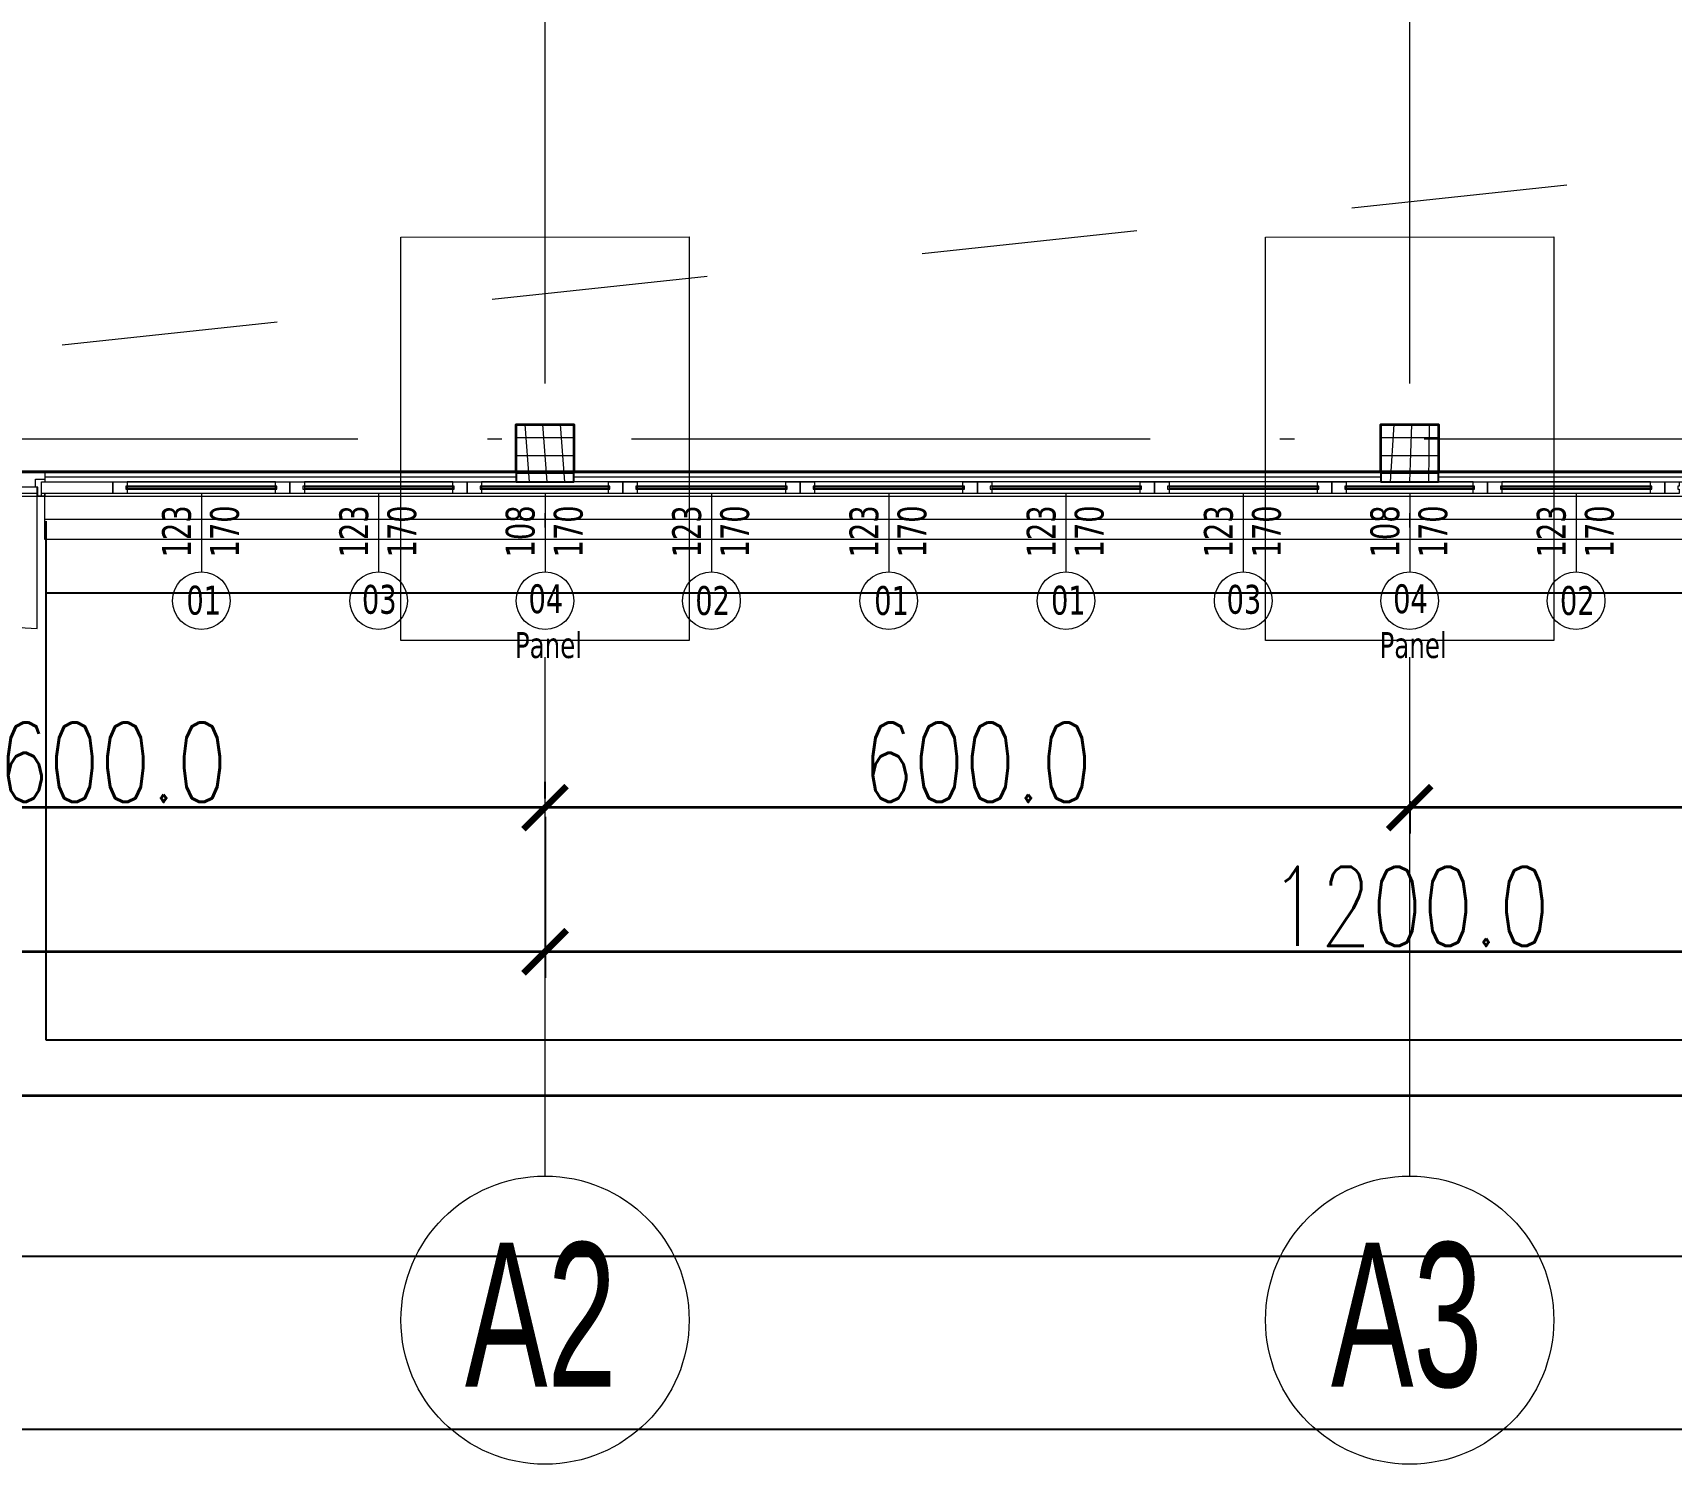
# Model space of a CAD drawing. Extents: x 6529560 to 6558080, y 5579316 to 5588131.
# Drawn here: x 6543525.73 to 6543537.1, y 5579499.85 to 5579509.79 of the extents above; entities that cross this region are included whole.
import ezdxf

# ---------------------------------------------------------------- set-up
doc = ezdxf.new("R2010")
doc.units = 0
doc.header["$MEASUREMENT"] = 0
doc.header["$PDSIZE"] = -5
for name, pattern in [('0.5_0.5', [1, 0.5, -0.5]), ('ACAD_ISO10W100', [18, 12, -3, 0, -3]), ('GR_SOLID', [0])]:
    doc.linetypes.add(name, pattern=pattern)
doc.layers.get('0').update_dxf_attribs({"color": 2, "linetype": 'CONTINUOUS', "lineweight": 5})
doc.layers.get('Defpoints').update_dxf_attribs({"linetype": 'CONTINUOUS'})
for name, color, linetype, lineweight in [('arch_droga', 1, 'CONTINUOUS', 25), ('arch_drzwi i okna', 4, 'CONTINUOUS', 15), ('arch_drzwi i okna_znaczniki', 130, 'CONTINUOUS', 9), ('arch_fundamenty na rzucie', 3, 'CONTINUOUS', 15), ('arch_osie', 181, 'CONTINUOUS', 5), ('arch_powierzchnia', 6, 'CONTINUOUS', 35), ('arch_sciany dzialowe cienkie na hali', 52, 'CONTINUOUS', 15), ('arch_sciany zewnętrzne', 94, 'CONTINUOUS', 18), ('arch_slupy wypelnienie', 9, 'CONTINUOUS', 13), ('arch_słupy', 8, 'CONTINUOUS', 25), ('arch_urządzenia sanitarne', 4, 'GR_SOLID', 13), ('arch_wymiary', 2, 'CONTINUOUS', 13)]:
    doc.layers.add(name, color=color, linetype=linetype, lineweight=lineweight)
doc.layers.add('arch_osie opisy', color=1, linetype='CONTINUOUS')
doc.styles.get("Standard").update_dxf_attribs({"font": 'arial.ttf', "width": 0.75})
doc.styles.add('styl1', font='romans.shx', dxfattribs={"width": 0.75})
doc.styles.add('TABELKA', font='tahoma.ttf', dxfattribs={"width": 0.8})
doc.dimstyles.new('wymiary hala', dxfattribs={"dimtxt": 0.55, "dimasz": 0.3, "dimexe": 0.18, "dimexo": 0.0625, "dimgap": 0.04, "dimtad": 1, "dimtoh": 1, "dimdec": 1, "dimlfac": 100, "dimzin": 0, "dimdsep": 46, "dimtxsty": 'styl1', "dimblk": 'ARCHTICK', "dimcen": 0.09, "dimadec": 0, "dimazin": 0, "dimtfac": 1, "dimtdec": 1, "dimtofl": 0, "dimtmove": 0, "dimatfit": 3, "dimldrblk": 'ARCHTICK', "dimfxl": 1, "dimtolj": 1, "dimtzin": 0, "dimarcsym": 0})
pattern_1 = [(270, (-6543688.969563113, -5579518.520169346), (0.125, 0), []), (0, (-6543688.969563113, -5579518.520169346), (0, 0.125), [])]

# ---------------------------------------------------------------- blocks, each defined once
blk = doc.blocks.new('ZT_z_opisami')
at = {"layer": 'arch_droga', "color": 7, "linetype": 'Continuous'}
for p, q in [((6540847.640312054, 5579428.951620651, 0.0350688814778133), (6540847.640311853, 5579425.35162065)), ((6540869.640312017, 5579428.451619423), (6540847.640312026, 5579428.451620653)), ((6540847.640311855, 5579425.35162065), (6540869.640311842, 5579425.35161942)), ((6540837.045303893, 5579423.851621242), (6540897.047743977, 5579423.851617887)), ((6540817.395303823, 5579422.65162234), (6540897.047743913, 5579422.651617886))]:
    blk.add_line(p, q, dxfattribs=at)
blk = doc.blocks.new('_ArchTick')
at = {"color": 0, "linetype": 'ByBlock', "const_width": 0.15}
blk.add_lwpolyline([(-0.5, -0.5), (0.5, 0.5)], dxfattribs=at)
blk = doc.blocks.new('*D117')
at = {"layer": 'arch_wymiary', "color": 0, "lineweight": -2, "transparency": 16777216}
for p, q in [((6543517.282235058, 5579504.347680096), (6543517.282235058, 5579502.230169278)), ((6543625.282235061, 5579504.347669278), (6543625.282235061, 5579502.230169278)), ((6543625.282235061, 5579502.410169278), (6543517.282235058, 5579502.410169278))]:
    blk.add_line(p, q, dxfattribs=at)
at = {"layer": 'Defpoints', "color": 0, "transparency": 16777216}
for p in [(6543517.282235058, 5579504.410180095), (6543625.282235061, 5579504.410169278), (6543517.282235058, 5579502.410169278)]:
    blk.add_point(p, dxfattribs=at)
at = {"layer": 'arch_wymiary', "color": 0, "lineweight": -2, "transparency": 16777216, "xscale": 0.3, "yscale": 0.3, "zscale": 0.3, "rotation": 180}
blk.add_blockref('_ArchTick', (6543517.282235058, 5579502.410169278), dxfattribs=at)
at = {"layer": 'arch_wymiary', "color": 0, "lineweight": -2, "transparency": 16777216, "xscale": 0.3, "yscale": 0.3, "zscale": 0.3}
blk.add_blockref('_ArchTick', (6543625.282235061, 5579502.410169278), dxfattribs=at)
at = {"layer": 'arch_wymiary', "color": 0, "transparency": 16777216, "insert": (6543571.28223506, 5579502.725169278), "char_height": 0.55, "attachment_point": 5, "style": 'styl1'}
blk.add_mtext('\\A1;10800.0', dxfattribs=at)
blk = doc.blocks.new('*D118')
at = {"layer": 'arch_wymiary', "color": 0, "lineweight": -2, "transparency": 16777216}
for p, q in [((6543517.282235058, 5579504.285180096), (6543517.282235058, 5579503.230169279)), ((6543529.28223506, 5579504.347669278), (6543529.28223506, 5579503.230169279)), ((6543517.282235058, 5579503.410169278), (6543529.28223506, 5579503.410169278))]:
    blk.add_line(p, q, dxfattribs=at)
at = {"layer": 'Defpoints', "color": 0, "transparency": 16777216}
for p in [(6543529.28223506, 5579504.410169278), (6543517.282235058, 5579504.347680096), (6543529.28223506, 5579503.410169278)]:
    blk.add_point(p, dxfattribs=at)
at = {"layer": 'arch_wymiary', "color": 0, "lineweight": -2, "transparency": 16777216, "xscale": 0.3, "yscale": 0.3, "zscale": 0.3, "rotation": 180}
blk.add_blockref('_ArchTick', (6543517.282235058, 5579503.410169278), dxfattribs=at)
at = {"layer": 'arch_wymiary', "color": 0, "lineweight": -2, "transparency": 16777216, "xscale": 0.3, "yscale": 0.3, "zscale": 0.3}
blk.add_blockref('_ArchTick', (6543529.28223506, 5579503.410169278), dxfattribs=at)
at = {"layer": 'arch_wymiary', "color": 0, "transparency": 16777216, "insert": (6543523.282235059, 5579503.725169279), "char_height": 0.55, "attachment_point": 5, "style": 'styl1'}
blk.add_mtext('\\A1;1200.0', dxfattribs=at)
blk = doc.blocks.new('*D119')
at = {"layer": 'arch_wymiary', "color": 0, "lineweight": -2, "transparency": 16777216}
for p, q in [((6543529.28223506, 5579504.347669278), (6543529.28223506, 5579503.230169279)), ((6543541.282235062, 5579504.347669278), (6543541.282235062, 5579503.230169279)), ((6543529.28223506, 5579503.410169278), (6543541.282235062, 5579503.410169278))]:
    blk.add_line(p, q, dxfattribs=at)
at = {"layer": 'Defpoints', "color": 0, "transparency": 16777216}
for p in [(6543529.28223506, 5579504.410169278), (6543541.282235062, 5579504.410169278), (6543541.282235062, 5579503.410169278)]:
    blk.add_point(p, dxfattribs=at)
at = {"layer": 'arch_wymiary', "color": 0, "lineweight": -2, "transparency": 16777216, "xscale": 0.3, "yscale": 0.3, "zscale": 0.3, "rotation": 180}
blk.add_blockref('_ArchTick', (6543529.28223506, 5579503.410169278), dxfattribs=at)
at = {"layer": 'arch_wymiary', "color": 0, "lineweight": -2, "transparency": 16777216, "xscale": 0.3, "yscale": 0.3, "zscale": 0.3}
blk.add_blockref('_ArchTick', (6543541.282235062, 5579503.410169278), dxfattribs=at)
at = {"layer": 'arch_wymiary', "color": 0, "transparency": 16777216, "insert": (6543535.282235062, 5579503.725169279), "char_height": 0.55, "attachment_point": 5, "style": 'styl1'}
blk.add_mtext('\\A1;1200.0', dxfattribs=at)
blk = doc.blocks.new('*D128')
at = {"layer": 'arch_wymiary', "color": 0, "lineweight": -2, "transparency": 16777216}
for p, q in [((6543523.282235142, 5579504.472669278), (6543523.282235142, 5579504.590169278)), ((6543529.28223506, 5579504.472669278), (6543529.28223506, 5579504.590169278)), ((6543523.282235142, 5579504.410169278), (6543529.28223506, 5579504.410169278))]:
    blk.add_line(p, q, dxfattribs=at)
at = {"layer": 'Defpoints', "color": 0, "transparency": 16777216}
for p in [(6543523.282235142, 5579504.410169278), (6543529.28223506, 5579504.410169278), (6543529.28223506, 5579504.410169278)]:
    blk.add_point(p, dxfattribs=at)
at = {"layer": 'arch_wymiary', "color": 0, "lineweight": -2, "transparency": 16777216, "xscale": 0.3, "yscale": 0.3, "zscale": 0.3, "rotation": 180}
blk.add_blockref('_ArchTick', (6543523.282235142, 5579504.410169278), dxfattribs=at)
at = {"layer": 'arch_wymiary', "color": 0, "lineweight": -2, "transparency": 16777216, "xscale": 0.3, "yscale": 0.3, "zscale": 0.3}
blk.add_blockref('_ArchTick', (6543529.28223506, 5579504.410169278), dxfattribs=at)
at = {"layer": 'arch_wymiary', "color": 0, "transparency": 16777216, "insert": (6543526.282235101, 5579504.725169279), "char_height": 0.55, "attachment_point": 5, "style": 'styl1'}
blk.add_mtext('\\A1;600.0', dxfattribs=at)
blk = doc.blocks.new('*D129')
at = {"layer": 'arch_wymiary', "color": 0, "lineweight": -2, "transparency": 16777216}
for p, q in [((6543529.28223506, 5579504.472669278), (6543529.28223506, 5579504.590169278)), ((6543529.28223506, 5579504.410169278), (6543535.282235153, 5579504.410169278)), ((6543535.282235153, 5579504.45565828), (6543535.282235153, 5579504.230169278))]:
    blk.add_line(p, q, dxfattribs=at)
at = {"layer": 'Defpoints', "color": 0, "transparency": 16777216}
for p in [(6543535.282235153, 5579504.518158279), (6543529.28223506, 5579504.410169278), (6543535.282235153, 5579504.410169278)]:
    blk.add_point(p, dxfattribs=at)
at = {"layer": 'arch_wymiary', "color": 0, "lineweight": -2, "transparency": 16777216, "xscale": 0.3, "yscale": 0.3, "zscale": 0.3, "rotation": 180}
blk.add_blockref('_ArchTick', (6543529.28223506, 5579504.410169278), dxfattribs=at)
at = {"layer": 'arch_wymiary', "color": 0, "lineweight": -2, "transparency": 16777216, "xscale": 0.3, "yscale": 0.3, "zscale": 0.3}
blk.add_blockref('_ArchTick', (6543535.282235153, 5579504.410169278), dxfattribs=at)
at = {"layer": 'arch_wymiary', "color": 0, "transparency": 16777216, "insert": (6543532.282235106, 5579504.725169279), "char_height": 0.55, "attachment_point": 5, "style": 'styl1'}
blk.add_mtext('\\A1;600.0', dxfattribs=at)
blk = doc.blocks.new('*D130')
at = {"layer": 'arch_wymiary', "color": 0, "lineweight": -2, "transparency": 16777216}
for p, q in [((6543535.282235153, 5579504.45565828), (6543535.282235153, 5579504.230169278)), ((6543535.282235153, 5579504.410169278), (6543541.282235062, 5579504.410169278)), ((6543541.282235062, 5579504.347669278), (6543541.282235062, 5579504.230169278))]:
    blk.add_line(p, q, dxfattribs=at)
at = {"layer": 'Defpoints', "color": 0, "transparency": 16777216}
for p in [(6543535.282235153, 5579504.518158279), (6543541.282235062, 5579504.410169278), (6543541.282235062, 5579504.410169278)]:
    blk.add_point(p, dxfattribs=at)
at = {"layer": 'arch_wymiary', "color": 0, "lineweight": -2, "transparency": 16777216, "xscale": 0.3, "yscale": 0.3, "zscale": 0.3, "rotation": 180}
blk.add_blockref('_ArchTick', (6543535.282235153, 5579504.410169278), dxfattribs=at)
at = {"layer": 'arch_wymiary', "color": 0, "lineweight": -2, "transparency": 16777216, "xscale": 0.3, "yscale": 0.3, "zscale": 0.3}
blk.add_blockref('_ArchTick', (6543541.282235062, 5579504.410169278), dxfattribs=at)
at = {"layer": 'arch_wymiary', "color": 0, "transparency": 16777216, "insert": (6543538.282235107, 5579504.725169279), "char_height": 0.55, "attachment_point": 5, "style": 'styl1'}
blk.add_mtext('\\A1;600.0', dxfattribs=at)
blk = doc.blocks.new('A$C0EAE5FCA')
at = {"layer": 'arch_urządzenia sanitarne'}
h = blk.add_hatch(color=256, dxfattribs=at)
h.dxf.hatch_style = 1
h.paths.add_polyline_path([(0.9949966045096515, 0.6799988271668554), (0.4949966063722968, 0.1799988271668553), (1.494996604509651, 0.1799988271668553)])
for p, q in [((0.0249966038390994, 1.616498827934265, -3.030203955671267), (0.0249966038390994, 1.696500897407531, -10.3548040179542)), ((1.964996605180203, 1.616498827934265, -3.030203955671267), (1.964996604248881, 1.69649776443839, -10.35480403601383))]:
    blk.add_line(p, q)
at = {"layer": 'arch_drzwi i okna', "extrusion": (0, 0, -1)}
for points in [[(3.3946707845e-06, 1.616498827934265), (3.3946707845e-06, 1.59849882684648), (-0.0499966032803059, 1.59849882684648), (-0.0499966032803059, 1.660998825915157), (-0.0649966057389975, 1.660998825915157), (-0.0649966057389975, 1.716500898823142), (3.3946707845e-06, 1.716500898823142), (3.3946707845e-06, 1.696500897407531)], [(-0.9949966045096515, 1.619998827576637), (-0.9914196208119392, 1.538072428666055), (-0.9807158941403031, 1.456769539974629), (-0.962966882623732, 1.376708924770355), (-0.9383076671510934, 1.298499893397092), (-0.9069259250536561, 1.222737660631537), (-0.8690604846924543, 1.149998826906085), (-0.8249995270743966, 1.080836976878345), (-0.7750783823430539, 1.015778473578393), (-0.71967697981745, 0.9553184527903795), (-0.6592169590294362, 0.8999170502647758), (-0.5941584557294846, 0.8499959055334328), (-0.5249966066330672, 0.8059349488466978), (-0.4522577710449696, 0.7680695075541735), (-0.3764955410733819, 0.736687763594091), (-0.2982865078374743, 0.7120285499840975), (-0.2182258935645223, 0.694279539398849), (-0.1369230039417744, 0.6835758108645678), (-0.0549966059625149, 0.6799988271668554), (-0.0549966059625149, 1.659998826682567), (-0.9949966045096515, 1.659998826682567), (-0.9949966045096515, 1.619998827576637), (-0.0549966059625149, 1.619998827576637)], [(-0.9949966045096515, 1.619998827576637), (-0.9985735872760415, 1.538072428666055), (-1.009277317672967, 1.456769539974629), (-1.027026328258216, 1.376708924770355), (-1.051685542799532, 1.298499893397092), (-1.083067285828292, 1.222737660631537), (-1.120932726189494, 1.149998826906085), (-1.164993683807551, 1.080836976878345), (-1.214914828538894, 1.015778473578393), (-1.270316231064498, 0.9553184527903795), (-1.330776252783834, 0.8999170502647758), (-1.395834755152463, 0.8499959055334328), (-1.464996605180203, 0.8059349488466978), (-1.537735440768301, 0.7680695075541735), (-1.613497670739889, 0.736687763594091), (-1.691706702113151, 0.7120285499840975), (-1.771767318248748, 0.694279539398849), (-1.853070207871496, 0.6835758108645678), (-1.934996607713401, 0.6799988271668554), (-1.934996607713401, 1.659998826682567), (-0.9949966045096515, 1.659998826682567), (-0.9949966045096515, 1.619998827576637), (-1.934996607713401, 1.619998827576637)]]:
    blk.add_lwpolyline(points, dxfattribs=at)
at = {"layer": 'arch_drzwi i okna'}
blk.add_lwpolyline([(1.989996606484055, 1.616498827934265), (1.989996606484055, 1.59849882684648), (1.939996604807674, 1.59849882684648), (1.939996604807674, 1.660998825915157), (1.924996605142951, 1.660998825915157), (1.924996604211628, 1.716497765854001), (1.989996605552732, 1.716497765854001), (1.989996605552732, 1.69649776443839)], dxfattribs=at)
at = {"layer": 'arch_drzwi i okna_znaczniki'}
blk.add_line((0.9949966045096515, 1.8878013221547, -7.228535860503111), (0.9949966045096515, 1.21908205281943, 0.0960642017798321), dxfattribs=at)
blk.add_circle((0.9949966045096515, 1.019082052633166, 0.0960642017798321), 0.2, dxfattribs=at)
at = {"layer": 'arch_urządzenia sanitarne', "elevation": -3.030203955671267}
blk.add_lwpolyline([(1.494996604509651, 0.1799988271668553), (0.4949966063722968, 0.1799988271668553), (0.9949966045096515, 0.6799988271668554), (1.494996604509651, 0.1799988271668553)], dxfattribs=at)
blk = doc.blocks.new('biura_parter_hala')
at = {"layer": 'arch_slupy wypelnienie'}
h = blk.add_hatch(dxfattribs=at)
h.set_pattern_fill('ANSI37', color=256, angle=225)
h.set_pattern_definition(pattern_1)
h.paths.add_polyline_path([(11.89999825228005, -11.44999990519136), (11.49999825190753, -11.44999990519136), (11.49999825190753, -11.84999990556389), (11.89999825228005, -11.84999990556389)])
h = blk.add_hatch(dxfattribs=at)
h.set_pattern_fill('ANSI37', color=256, angle=225)
h.set_pattern_definition(pattern_1)
h.paths.add_polyline_path([(17.89999858941883, -11.45000211894512), (17.4999985890463, -11.45000211894512), (17.4999985890463, -11.85000211931765), (17.89999858941883, -11.85000211931765)])
at = {"elevation": -0.0368575220855849}
blk.add_lwpolyline([(30.24000594764948, -11.9500000635162), (30.24000594764948, -12.25000006332993), (8.229999196715651, -12.25000006332993), (8.22999919578433, -11.95000006072223)], dxfattribs=at)
at = {"layer": 'arch_drzwi i okna'}
for p, q in [((9.829998932778835, -11.84999900218099, -0.0368575220855849), (8.799998931586742, -11.84999900218099, -0.0368575220855849)), ((8.799998931586742, -11.87999900337308, -0.0368575220855849), (8.799998931586742, -11.89999900385737, -0.0368575220855849)), ((9.829998932778835, -11.92999900411814, -0.0368575220855849), (8.799998931586742, -11.92999900411814, -0.0368575220855849)), ((9.829998932778835, -11.87999900337308, -0.0368575220855849), (9.829998932778835, -11.89999900385737, -0.0368575220855849)), ((11.05999893322587, -11.84999900218099, -0.0368575220855849), (10.0299989329651, -11.84999900218099, -0.0368575220855849)), ((10.0299989329651, -11.87999900337308, -0.0368575220855849), (10.0299989329651, -11.89999900385737, -0.0368575220855849)), ((11.05999893322587, -11.92999900411814, -0.0368575220855849), (10.0299989329651, -11.92999900411814, -0.0368575220855849)), ((11.05999893322587, -11.87999900337308, -0.0368575220855849), (11.05999893322587, -11.89999900385737, -0.0368575220855849)), ((12.13999906089157, -11.84999900218099, -0.0368575220855849), (11.25999893341213, -11.84999900218099, -0.0368575220855849)), ((11.25999893341213, -11.87999900337308, -0.0368575220855849), (11.25999893341213, -11.89999900385737, -0.0368575220855849)), ((12.13999906089157, -11.92999900411814, -0.0368575220855849), (11.25999893341213, -11.92999900411814, -0.0368575220855849)), ((12.13999906089157, -11.87999900337308, -0.0368575220855849), (12.13999906089157, -11.89999900385737, -0.0368575220855849)), ((13.36999906413257, -11.84999840054661, -0.0368575220855849), (12.33999906480312, -11.84999840054661, -0.0368575220855849)), ((12.33999906480312, -11.87999840080738, -0.0368575220855849), (12.33999906480312, -11.89999840036034, -0.0368575220855849)), ((13.36999906413257, -11.92999840062111, -0.0368575220855849), (12.33999906480312, -11.92999840062111, -0.0368575220855849)), ((13.36999906413257, -11.87999840080738, -0.0368575220855849), (13.36999906413257, -11.89999840036034, -0.0368575220855849)), ((14.5999990645796, -11.84999840054661, -0.0368575220855849), (13.56999906525016, -11.84999840054661, -0.0368575220855849)), ((13.56999906525016, -11.87999840080738, -0.0368575220855849), (13.56999906525016, -11.89999840036034, -0.0368575220855849)), ((14.5999990645796, -11.92999840062111, -0.0368575220855849), (13.56999906525016, -11.92999840062111, -0.0368575220855849)), ((14.5999990645796, -11.87999840080738, -0.0368575220855849), (14.5999990645796, -11.89999840036034, -0.0368575220855849)), ((15.82999906409532, -11.84999840054661, -0.0368575220855849), (14.79999906476587, -11.84999840054661, -0.0368575220855849)), ((14.79999906476587, -11.87999840080738, -0.0368575220855849), (14.79999906476587, -11.89999840036034, -0.0368575220855849)), ((15.82999906409532, -11.92999840062111, -0.0368575220855849), (14.79999906476587, -11.92999840062111, -0.0368575220855849)), ((15.82999906409532, -11.87999840080738, -0.0368575220855849), (15.82999906409532, -11.89999840036034, -0.0368575220855849)), ((17.05999906454235, -11.84999840054661, -0.0368575220855849), (16.02999906428158, -11.84999840054661, -0.0368575220855849)), ((16.02999906428158, -11.87999840080738, -0.0368575220855849), (16.02999906428158, -11.89999840036034, -0.0368575220855849)), ((17.05999906454235, -11.92999840062111, -0.0368575220855849), (16.02999906428158, -11.92999840062111, -0.0368575220855849)), ((17.05999906454235, -11.87999840080738, -0.0368575220855849), (17.05999906454235, -11.89999840036034, -0.0368575220855849)), ((18.1399991940707, -11.84999840054661, -0.0368575220855849), (17.25999906565994, -11.84999840054661, -0.0368575220855849)), ((17.25999906565994, -11.87999840080738, -0.0368575220855849), (17.25999906565994, -11.89999840036034, -0.0368575220855849)), ((18.1399991940707, -11.92999840062111, -0.0368575220855849), (17.25999906565994, -11.92999840062111, -0.0368575220855849)), ((18.1399991940707, -11.87999840080738, -0.0368575220855849), (18.1399991940707, -11.89999840036034, -0.0368575220855849)), ((19.36999893281608, -11.8499991344288, -0.0368575220855849), (18.33999893162399, -11.8499991344288, -0.0368575220855849)), ((18.33999893162399, -11.87999913468957, -0.0368575220855849), (18.33999893162399, -11.89999913424253, -0.0368575220855849)), ((19.36999893281608, -11.92999913357198, -0.0368575220855849), (18.33999893162399, -11.92999913357198, -0.0368575220855849)), ((19.36999893281608, -11.87999913468957, -0.0368575220855849), (19.36999893281608, -11.89999913424253, -0.0368575220855849))]:
    blk.add_line(p, q, dxfattribs=at)
at = {"layer": 'arch_drzwi i okna', "elevation": -0.0368575220855849}
for points in [[(8.204999194480479, -11.84999900218099), (8.699998932890594, -11.84999900218099), (8.699998932890594, -11.92999900411814), (8.204999194480479, -11.92999900411814)], [(8.78999893181026, -11.89999900385737), (9.83999893348664, -11.89999900385737), (9.83999893348664, -11.87999900337308), (8.78999893181026, -11.87999900337308)], [(8.799998931586742, -11.89499900210648), (9.829998932778835, -11.89499900210648), (9.829998932778835, -11.88499900419265), (8.799998931586742, -11.88499900419265)], [(10.01999893318862, -11.89999900385737), (11.06999893486499, -11.89999900385737), (11.06999893486499, -11.87999900337308), (10.01999893318862, -11.87999900337308)], [(10.0299989329651, -11.89499900210648), (11.05999893322587, -11.89499900210648), (11.05999893322587, -11.88499900419265), (10.0299989329651, -11.88499900419265)], [(11.24999893363565, -11.89999900385737), (12.14999906346202, -11.89999900385737), (12.14999906346202, -11.87999900337308), (11.24999893363565, -11.87999900337308)], [(11.25999893341213, -11.89499900210648), (12.13999906089157, -11.89499900210648), (12.13999906089157, -11.88499900419265), (11.25999893341213, -11.88499900419265)], [(12.32999906409532, -11.89999840036034), (13.37999906484037, -11.89999840036034), (13.37999906484037, -11.87999840080738), (12.32999906409532, -11.87999840080738)], [(12.33999906480312, -11.89499839954078), (13.36999906413257, -11.89499839954078), (13.36999906413257, -11.88499840069562), (12.33999906480312, -11.88499840069562)], [(13.55999906454235, -11.89999840036034), (14.60999906528741, -11.89999840036034), (14.60999906528741, -11.87999840080738), (13.55999906454235, -11.87999840080738)], [(13.56999906525016, -11.89499839954078), (14.5999990645796, -11.89499839954078), (14.5999990645796, -11.88499840069562), (13.56999906525016, -11.88499840069562)], [(14.78999906405806, -11.89999840036034), (15.83999906480312, -11.89999840036034), (15.83999906480312, -11.87999840080738), (14.78999906405806, -11.87999840080738)], [(14.79999906476587, -11.89499839954078), (15.82999906409532, -11.89499839954078), (15.82999906409532, -11.88499840069562), (14.79999906476587, -11.88499840069562)], [(16.0199990645051, -11.89999840036034), (17.06999906431883, -11.89999840036034), (17.06999906431883, -11.87999840080738), (16.0199990645051, -11.87999840080738)], [(16.02999906428158, -11.89499839954078), (17.05999906454235, -11.89499839954078), (17.05999906454235, -11.88499840069562), (16.02999906428158, -11.88499840069562)], [(17.24999906402081, -11.89999840036034), (18.1499991947785, -11.89999840036034), (18.1499991947785, -11.87999840080738), (17.24999906402081, -11.87999840080738)], [(17.25999906565994, -11.89499839954078), (18.1399991940707, -11.89499839954078), (18.1399991940707, -11.88499840069562), (17.25999906565994, -11.88499840069562)], [(18.32999893277883, -11.89999913424253), (19.37999893352389, -11.89999913424253), (19.37999893352389, -11.87999913468957), (18.32999893277883, -11.87999913468957)], [(18.33999893162399, -11.89499913342297), (19.36999893281608, -11.89499913342297), (19.36999893281608, -11.88499913364648), (18.33999893162399, -11.88499913364648)]]:
    blk.add_lwpolyline(points, close=True, dxfattribs=at)
for points in [[(8.799998931586742, -11.84999900218099), (8.799998931586742, -11.87999900337308), (8.78999893181026, -11.87999900337308), (8.78999893181026, -11.89999900385737), (8.799998931586742, -11.89999900385737), (8.799998931586742, -11.92999900411814), (8.699998932890594, -11.92999900411814), (8.699998932890594, -11.84999900218099), (8.799998931586742, -11.84999900218099)], [(9.829998932778835, -11.92999900411814), (9.829998932778835, -11.89999900385737), (9.83999893348664, -11.89999900385737), (9.83999893348664, -11.87999900337308), (9.829998932778835, -11.87999900337308), (9.829998932778835, -11.84999900218099), (9.929998931474984, -11.84999900218099), (9.929998931474984, -11.92999900411814), (9.829998932778835, -11.92999900411814)], [(10.0299989329651, -11.84999900218099), (10.0299989329651, -11.87999900337308), (10.01999893318862, -11.87999900337308), (10.01999893318862, -11.89999900385737), (10.0299989329651, -11.89999900385737), (10.0299989329651, -11.92999900411814), (9.929998931474984, -11.92999900411814), (9.929998931474984, -11.84999900218099), (10.0299989329651, -11.84999900218099)], [(11.05999893322587, -11.92999900411814), (11.05999893322587, -11.89999900385737), (11.06999893486499, -11.89999900385737), (11.06999893486499, -11.87999900337308), (11.05999893322587, -11.87999900337308), (11.05999893322587, -11.84999900218099), (11.15999893285334, -11.84999900218099), (11.15999893285334, -11.92999900411814), (11.05999893322587, -11.92999900411814)], [(11.25999893341213, -11.84999900218099), (11.25999893341213, -11.87999900337308), (11.24999893363565, -11.87999900337308), (11.24999893363565, -11.89999900385737), (11.25999893341213, -11.89999900385737), (11.25999893341213, -11.92999900411814), (11.15999893285334, -11.92999900411814), (11.15999893285334, -11.84999900218099), (11.25999893341213, -11.84999900218099)], [(12.13999906089157, -11.92999900411814), (12.13999906089157, -11.89999900385737), (12.14999906346202, -11.89999900385737), (12.14999906346202, -11.87999900337308), (12.13999906089157, -11.87999900337308), (12.13999906089157, -11.84999900218099), (12.23999906238168, -11.84999900218099), (12.23999906238168, -11.92999900411814), (12.13999906089157, -11.92999900411814)], [(12.33999906480312, -11.84999840054661), (12.33999906480312, -11.87999840080738), (12.32999906409532, -11.87999840080738), (12.32999906409532, -11.89999840036034), (12.33999906480312, -11.89999840036034), (12.33999906480312, -11.92999840062111), (12.23999906610697, -11.92999840062111), (12.23999906610697, -11.84999840054661), (12.33999906480312, -11.84999840054661)], [(13.36999906413257, -11.92999840062111), (13.36999906413257, -11.89999840036034), (13.37999906484037, -11.89999840036034), (13.37999906484037, -11.87999840080738), (13.36999906413257, -11.87999840080738), (13.36999906413257, -11.84999840054661), (13.46999906469136, -11.84999840054661), (13.46999906469136, -11.92999840062111), (13.36999906413257, -11.92999840062111)], [(13.56999906525016, -11.84999840054661), (13.56999906525016, -11.87999840080738), (13.55999906454235, -11.87999840080738), (13.55999906454235, -11.89999840036034), (13.56999906525016, -11.89999840036034), (13.56999906525016, -11.92999840062111), (13.46999906469136, -11.92999840062111), (13.46999906469136, -11.84999840054661), (13.56999906525016, -11.84999840054661)], [(14.5999990645796, -11.92999840062111), (14.5999990645796, -11.89999840036034), (14.60999906528741, -11.89999840036034), (14.60999906528741, -11.87999840080738), (14.5999990645796, -11.87999840080738), (14.5999990645796, -11.84999840054661), (14.69999906420708, -11.84999840054661), (14.69999906420708, -11.92999840062111), (14.5999990645796, -11.92999840062111)], [(14.79999906476587, -11.84999840054661), (14.79999906476587, -11.87999840080738), (14.78999906405806, -11.87999840080738), (14.78999906405806, -11.89999840036034), (14.79999906476587, -11.89999840036034), (14.79999906476587, -11.92999840062111), (14.69999906420708, -11.92999840062111), (14.69999906420708, -11.84999840054661), (14.79999906476587, -11.84999840054661)], [(15.82999906409532, -11.92999840062111), (15.82999906409532, -11.89999840036034), (15.83999906480312, -11.89999840036034), (15.83999906480312, -11.87999840080738), (15.82999906409532, -11.87999840080738), (15.82999906409532, -11.84999840054661), (15.92999906465411, -11.84999840054661), (15.92999906465411, -11.92999840062111), (15.82999906409532, -11.92999840062111)], [(16.02999906428158, -11.84999840054661), (16.02999906428158, -11.87999840080738), (16.0199990645051, -11.87999840080738), (16.0199990645051, -11.89999840036034), (16.02999906428158, -11.89999840036034), (16.02999906428158, -11.92999840062111), (15.92999906465411, -11.92999840062111), (15.92999906465411, -11.84999840054661), (16.02999906428158, -11.84999840054661)], [(17.05999906454235, -11.92999840062111), (17.05999906454235, -11.89999840036034), (17.06999906431883, -11.89999840036034), (17.06999906431883, -11.87999840080738), (17.05999906454235, -11.87999840080738), (17.05999906454235, -11.84999840054661), (17.15999906416982, -11.84999840054661), (17.15999906416982, -11.92999840062111), (17.05999906454235, -11.92999840062111)], [(17.25999906565994, -11.84999840054661), (17.25999906565994, -11.87999840080738), (17.24999906402081, -11.87999840080738), (17.24999906402081, -11.89999840036034), (17.25999906565994, -11.89999840036034), (17.25999906565994, -11.92999840062111), (17.15999906416982, -11.92999840062111), (17.15999906416982, -11.84999840054661), (17.25999906565994, -11.84999840054661)], [(18.1399991940707, -11.92999840062111), (18.1399991940707, -11.89999840036034), (18.1499991947785, -11.89999840036034), (18.1499991947785, -11.87999840080738), (18.1399991940707, -11.87999840080738), (18.1399991940707, -11.84999840054661), (18.23999919462949, -11.84999840054661), (18.23999919462949, -11.92999840062111), (18.1399991940707, -11.92999840062111)], [(18.33999893162399, -11.8499991344288), (18.33999893162399, -11.87999913468957), (18.32999893277883, -11.87999913468957), (18.32999893277883, -11.89999913424253), (18.33999893162399, -11.89999913424253), (18.33999893162399, -11.92999913357198), (18.23999893292785, -11.92999913357198), (18.23999893292785, -11.8499991344288), (18.33999893162399, -11.8499991344288)], [(19.36999893281608, -11.92999913357198), (19.36999893281608, -11.89999913424253), (19.37999893352389, -11.89999913424253), (19.37999893352389, -11.87999913468957), (19.36999893281608, -11.87999913468957), (19.36999893281608, -11.8499991344288), (19.46999893151224, -11.8499991344288), (19.46999893151224, -11.92999913357198), (19.36999893281608, -11.92999913357198)], [(19.56999893300235, -11.8499991344288), (19.56999893300235, -11.87999913468957), (19.55999893322587, -11.87999913468957), (19.55999893322587, -11.89999913424253), (19.56999893300235, -11.89999913424253), (19.56999893300235, -11.92999913357198), (19.46999893151224, -11.92999913357198), (19.46999893151224, -11.8499991344288), (19.56999893300235, -11.8499991344288)]]:
    blk.add_lwpolyline(points, dxfattribs=at)
at = {"layer": 'arch_drzwi i okna_znaczniki'}
for p, q in [((9.314998933114111, -11.92999900411814, -0.0368575220855849), (9.314998933114111, -12.47371827252209, -0.0368575220855849)), ((10.54499893356114, -11.92999900411814, -0.0368575220855849), (10.54499893356114, -12.47371827252209, -0.0368575220855849)), ((11.69999837409705, -11.92999900411814, -0.0368575220855849), (11.69999837409705, -12.47371827252209, -0.0368575220855849)), ((12.85499906539917, -11.92999840155244, -0.0368575220855849), (12.85499906539917, -12.47371767088771, -0.0368575220855849)), ((14.08499906398356, -11.92999840155244, -0.0368575220855849), (14.08499906398356, -12.47371767088771, -0.0368575220855849)), ((15.31499906443059, -11.92999840155244, -0.0368575220855849), (15.31499906443059, -12.47371767088771, -0.0368575220855849)), ((16.54499906487763, -11.92999840155244, -0.0368575220855849), (16.54499906487763, -12.47371767088771, -0.0368575220855849)), ((17.69999850448221, -11.92999840155244, -0.0368575220855849), (17.69999850448221, -12.47371767088771, -0.0368575220855849)), ((18.85499893408269, -11.9299991345033, -0.0368575220855849), (18.85499893408269, -12.47371840290725, -0.0368575220855849))]:
    blk.add_line(p, q, dxfattribs=at)
for centre in [(9.314998933114111, -12.67371827270835, -7.33910236799645), (10.54499893356114, -12.67371827270835, -7.339102367996458), (11.69999837409705, -12.67371827270835, -7.339102350880272), (12.85499906539917, -12.67371767107397, -7.339102329276717), (14.08499906398356, -12.67371767107397, -7.339102329276725), (15.31499906443059, -12.67371767107397, -7.339102329276731), (16.54499906487763, -12.67371767107397, -7.339102329276738), (17.69999850448221, -12.67371767107397, -7.339102312160552), (18.85499893408269, -12.67371840216219, -7.339102308616626)]:
    blk.add_circle(centre, 0.2, dxfattribs=at)
at = {"layer": 'arch_fundamenty na rzucie', "extrusion": (-4.9482356e-09, -8.031561e-10, 1), "elevation": -0.0368575220855849}
for points in [[(12.69989539403468, -10.14989873673767), (12.70018124394119, -12.94989871699363), (10.70018125977367, -12.95010289456695), (10.69989540893584, -10.15010291524231)], [(18.69989539589733, -10.14989939518273), (18.70018124673515, -12.94989938382059), (16.70018125791102, -12.95010356046259), (16.69989540986717, -10.15010358113795)]]:
    blk.add_lwpolyline(points, close=True, dxfattribs=at)
at = {"layer": 'arch_powierzchnia', "elevation": -0.0368575220855849}
blk.add_lwpolyline([(3.840266660787165, -0.5500091323629022), (3.840493371710181, -11.77999626938253), (5.499998588114976, -11.77999626938253), (5.499998588114976, -11.45000065024942), (5.899998588487505, -11.45000065024942), (5.899998588487505, -11.77999626938253), (11.49999825190753, -11.77999626938253), (11.49999825190753, -11.44999990519136), (11.89999825228005, -11.44999990519136), (11.89999825228005, -11.77999626938253), (17.4999985890463, -11.77999626938253), (17.4999985890463, -11.45000211894512), (17.89999858941883, -11.45000211894512), (17.89999858941883, -11.77999626938253), (23.31999848410487, -11.7800007276237), (23.31999848410487, -0.5583354132249952)], close=True, dxfattribs=at)
at = {"layer": 'arch_sciany dzialowe cienkie na hali', "elevation": -0.0368575220855849}
for points in [[(8.229999194853008, -11.85000006761402), (11.49999825190753, -11.85000006761402), (11.49999825190753, -11.77999626938253), (8.229999194853008, -11.77999626938253)], [(11.89999825228005, -11.77999626938253), (17.4999985890463, -11.77999626938253), (17.4999985890463, -11.85000005923211), (11.89999825228005, -11.85000005923211)], [(17.89999858941883, -11.85000211931765), (23.31982272677123, -11.85000211838633), (23.31982272677123, -11.77999626845121), (17.89999858941883, -11.77999626938253)]]:
    blk.add_lwpolyline(points, close=True, dxfattribs=at)
for points in [[(8.229999194853008, -11.81499816849828), (11.49999825190753, -11.81499816849828)], [(11.89999825228005, -11.81499816477298), (17.4999985890463, -11.81499816477298)], [(17.89999858941883, -11.81499919481575), (23.31982272677123, -11.81499919388443)]]:
    blk.add_lwpolyline(points, dxfattribs=at)
at = {"layer": 'arch_sciany zewnętrzne', "elevation": -0.0368575220855849}
for points in [[(108.2599980570376, 1.037485783919692), (108.2599980570376, -12.10999882407486), (81.40999146271497, -12.10999882221222), (81.40999146271497, -11.93000728916377), (78.02403958141804, -11.9300054917112), (78.02403782494366, -12.10999882407486), (59.18428662512451, -12.10999882221222), (59.18428662512451, -11.9500000635162), (57.92995254788547, -11.9500000635162), (57.92995254788547, -12.10999882314354), (32.2299991901964, -12.10999882407486), (32.2299991901964, -11.9500000635162), (30.24000594764948, -11.9500000635162), (30.24000594764948, -12.10999882407486), (8.229999196715651, -12.10999882221222), (8.22999919578433, -11.95000006072223), (6.23999919462949, -11.95000005885958), (6.23999919462949, -12.10999882314354), (-0.859990513883531, -12.10999882407486), (-0.8599905110895633, -7.417968140915036), (-0.699991274625063, -7.417968140915036), (-0.6999912774190307, -6.367968140169978), (-0.8599905120208859, -6.367968140169978), (-0.859990513883531, 1.037485783919692)], [(23.17199893202633, -11.95000005979091), (8.204999193549156, -11.95000005885958), (8.204999194480479, -11.92999900411814)], [(23.17199893202633, -11.95000005979091), (8.22999919578433, -11.95000005979091), (8.22999919578433, -11.92999900411814)]]:
    blk.add_lwpolyline(points, dxfattribs=at)
at = {"layer": 'arch_słupy', "elevation": -0.0368575220855849}
for points in [[(11.89999825228005, -11.44999990519136), (11.49999825190753, -11.44999990519136), (11.49999825190753, -11.84999990556389), (11.89999825228005, -11.84999990556389)], [(17.89999858941883, -11.45000211894512), (17.4999985890463, -11.45000211894512), (17.4999985890463, -11.85000211931765), (17.89999858941883, -11.85000211931765)]]:
    blk.add_lwpolyline(points, close=True, dxfattribs=at)
at = {"layer": 'arch_sciany dzialowe cienkie na hali'}
blk.add_blockref('A$C0EAE5FCA', (6.240002589300274, -13.54649783205241, -4.308898394265538), dxfattribs=at)
at = {"layer": 'arch_drzwi i okna_znaczniki', "char_height": 0.2, "attachment_point": 1, "rotation": 90, "style": 'TABELKA'}
for s, insert in [('123\\P170', (9.042457831092179, -12.37286031898111, 7.265387203607653)), ('123\\P170', (10.27245783153921, -12.37286031898111, 7.265387203607653)), ('108\\P170', (11.42745727207511, -12.37286031804979, 7.26538724138391)), ('123\\P170', (12.58245796337724, -12.37285971734673, 7.265387203607653)), ('123\\P170', (13.81245796196163, -12.37285971734673, 7.265387203607653)), ('123\\P170', (15.04245796240866, -12.37285825237632, 7.265387203607653)), ('123\\P170', (16.2724579628557, -12.37285971734673, 7.265387203607653)), ('108\\P170', (17.42745740246028, -12.3728597164154, 7.265387280103631)), ('123\\P170', (18.58245783206075, -12.37286044936627, 7.265387203607653))]:
    blk.add_mtext_dynamic_manual_height_columns(s, width=2.624355469830334, gutter_width=1.82756919413805, heights=[0], dxfattribs=dict(at, insert=insert))
at = {"layer": 'arch_drzwi i okna_znaczniki', "attachment_point": 1, "style": 'TABELKA'}
for s, insert, char_height, width in [('01', (9.211475951597095, -12.5699714673683, -14.25949526596672), 0.2, 0.354261597984987), ('03', (10.42963202949613, -12.564054986462, -14.26949526596673), 0.2, 0.354261597984987), ('04', (11.58560151327401, -12.56015466060489, -15.12949524885054), 0.2, 0.354261597984987), ('02', (12.74295883998275, -12.57228457275778, -14.26949522724699), 0.2, 0.354261597984987), ('01', (13.98448585905134, -12.57214931491762, -14.279495227247), 0.2, 0.354261597984987), ('01', (15.21147608198225, -12.56997293327003, -14.259495227247), 0.2, 0.354261597984987), ('03', (16.42963215988129, -12.56405645236373, -14.26949522724701), 0.2, 0.354261597984987), ('04', (17.58560164365917, -12.56015612650662, -15.12949521013082), 0.2, 0.354261597984987), ('02', (18.74295870866626, -12.57228310685605, -14.2694952065869), 0.2, 0.354261597984987), ('Panel', (11.49094169959426, -12.89159451797604, -7.980961258118508), 0.18, 1.221098900301058), ('Panel', (17.49094182997942, -12.89159391634166, -7.980961219398787), 0.18, 1.221098900301058)]:
    blk.add_mtext(s, dxfattribs=dict(at, insert=insert, char_height=char_height, width=width))

msp = doc.modelspace()

# ---------------------------------------------------------------- linework, layer by layer
at = {"layer": 'arch_osie', "linetype": 'ACAD_ISO10W100', "ltscale": 0.3, "extrusion": (-4.9483178e-09, -8.026501e-10, 1)}
for points in [[(6543529.282234408, 5579501.853902809), (6543529.282246435, 5579613.565245015)], [(6543535.282234411, 5579501.853900532), (6543535.282237129, 5579521.933252907)], [(6543507.882245502, 5579506.970169278), (6543634.682240482, 5579506.970170621)]]:
    msp.add_lwpolyline(points, dxfattribs=at)
at = {"layer": 'arch_osie', "linetype": '0.5_0.5', "ltscale": 3}
msp.add_lwpolyline([(6543516.982245503, 5579506.670169278), (6543625.582245513, 5579518.220170623)], dxfattribs=at)
at = {"layer": 'arch_osie'}
for centre in [(6543529.282234419, 5579500.853900669, 6.540478463072386), (6543535.282234419, 5579500.853900531, 6.540478463072391)]:
    msp.add_circle(centre, 0.9999999999999996, dxfattribs=at)
at = {"layer": 'arch_powierzchnia'}
for points in [[(6543512.72224539, 5579612.780169263), (6543629.842240481, 5579612.780169263), (6543629.842240481, 5579502.410169278), (6543512.72224539, 5579502.410169278)], [(6543513.722245389, 5579611.780169264), (6543628.842240482, 5579611.780169264), (6543628.842240482, 5579503.410169278), (6543513.722245389, 5579503.410169278)], [(6543514.722245389, 5579610.780169264), (6543627.842240481, 5579610.780169264), (6543627.842240481, 5579504.410169278), (6543514.722245389, 5579504.410169278)], [(6543517.052236772, 5579517.97020321), (6543625.51281645, 5579517.97020321), (6543625.51281645, 5579506.740173076), (6543517.052236772, 5579506.740173076)]]:
    msp.add_lwpolyline(points, close=True, dxfattribs=at)

# ---------------------------------------------------------------- block references
at = {"color": 4, "rotation": 359.9999223416695}
msp.add_blockref('ZT_z_opisami', (2670.614982363535, 86.31203352822922, -1.402158509234803), dxfattribs=at)
msp.add_blockref('biura_parter_hala', (6543517.582236774, 5579518.520169346, 13.87958101109268))

# ---------------------------------------------------------------- texts
at = {"layer": 'arch_osie opisy', "char_height": 0.9999999999999996, "width": 1.499999999999998, "attachment_point": 1}
for s, insert in [('{\\fArial Narrow|b0|i0|c238|p34;A2}', (6543528.726594528, 5579501.39196857, 6.540478463072386)), ('{\\fArial Narrow|b0|i0|c238|p34;A3}', (6543534.735963238, 5579501.391968443, 6.540478463072391))]:
    msp.add_mtext(s, dxfattribs=dict(at, insert=insert))

# ---------------------------------------------------------------- dimensions: what is measured, and where the dimension line sits
at = {"layer": 'arch_wymiary'}
for base, p1, p2, picture, middle in [((6543529.28223506, 5579504.410169278), (6543523.282235142, 5579504.410169278, 6.540478454042573), (6543529.28223506, 5579504.410169278, 6.540478454042573), '*D128', (6543526.282235101, 5579504.725169279)), ((6543535.282235153, 5579504.410169278), (6543529.28223506, 5579504.410169278, 6.540478454042573), (6543535.282235153, 5579504.518158279, 6.577336296045871), '*D129', (6543532.282235106, 5579504.725169279)), ((6543541.282235062, 5579504.410169278), (6543535.282235153, 5579504.518158279, 6.577336296045871), (6543541.282235062, 5579504.410169278), '*D130', (6543538.282235107, 5579504.725169279)), ((6543541.282235062, 5579503.410169278), (6543529.28223506, 5579504.410169278, 6.540478454042573), (6543541.282235062, 5579504.410169278, 6.540478454042573), '*D119', (6543535.282235062, 5579503.725169279))]:
    dim = msp.add_linear_dim(base=base, p1=p1, p2=p2, dimstyle='wymiary hala', override={"dimtmove": 1}, dxfattribs=at)
    dim.commit()
    dim.dimension.update_dxf_attribs({"geometry": picture, "text_midpoint": middle})
for base, p1, p2, picture, middle in [((6543517.282235058, 5579502.410169278), (6543625.282235061, 5579504.410169278, 6.540478454042573), (6543517.282235058, 5579504.410180095, 6.577336197859667), '*D117', (6543571.28223506, 5579502.725169278)), ((6543529.28223506, 5579503.410169278), (6543517.282235058, 5579504.347680096), (6543529.28223506, 5579504.410169278, 6.540478454042573), '*D118', (6543523.282235059, 5579503.725169279))]:
    dim = msp.add_linear_dim(base=base, p1=p1, p2=p2, dimstyle='wymiary hala', dxfattribs=at)
    dim.commit()
    dim.dimension.update_dxf_attribs({"geometry": picture, "text_midpoint": middle})

doc.saveas('drawing.dxf')
